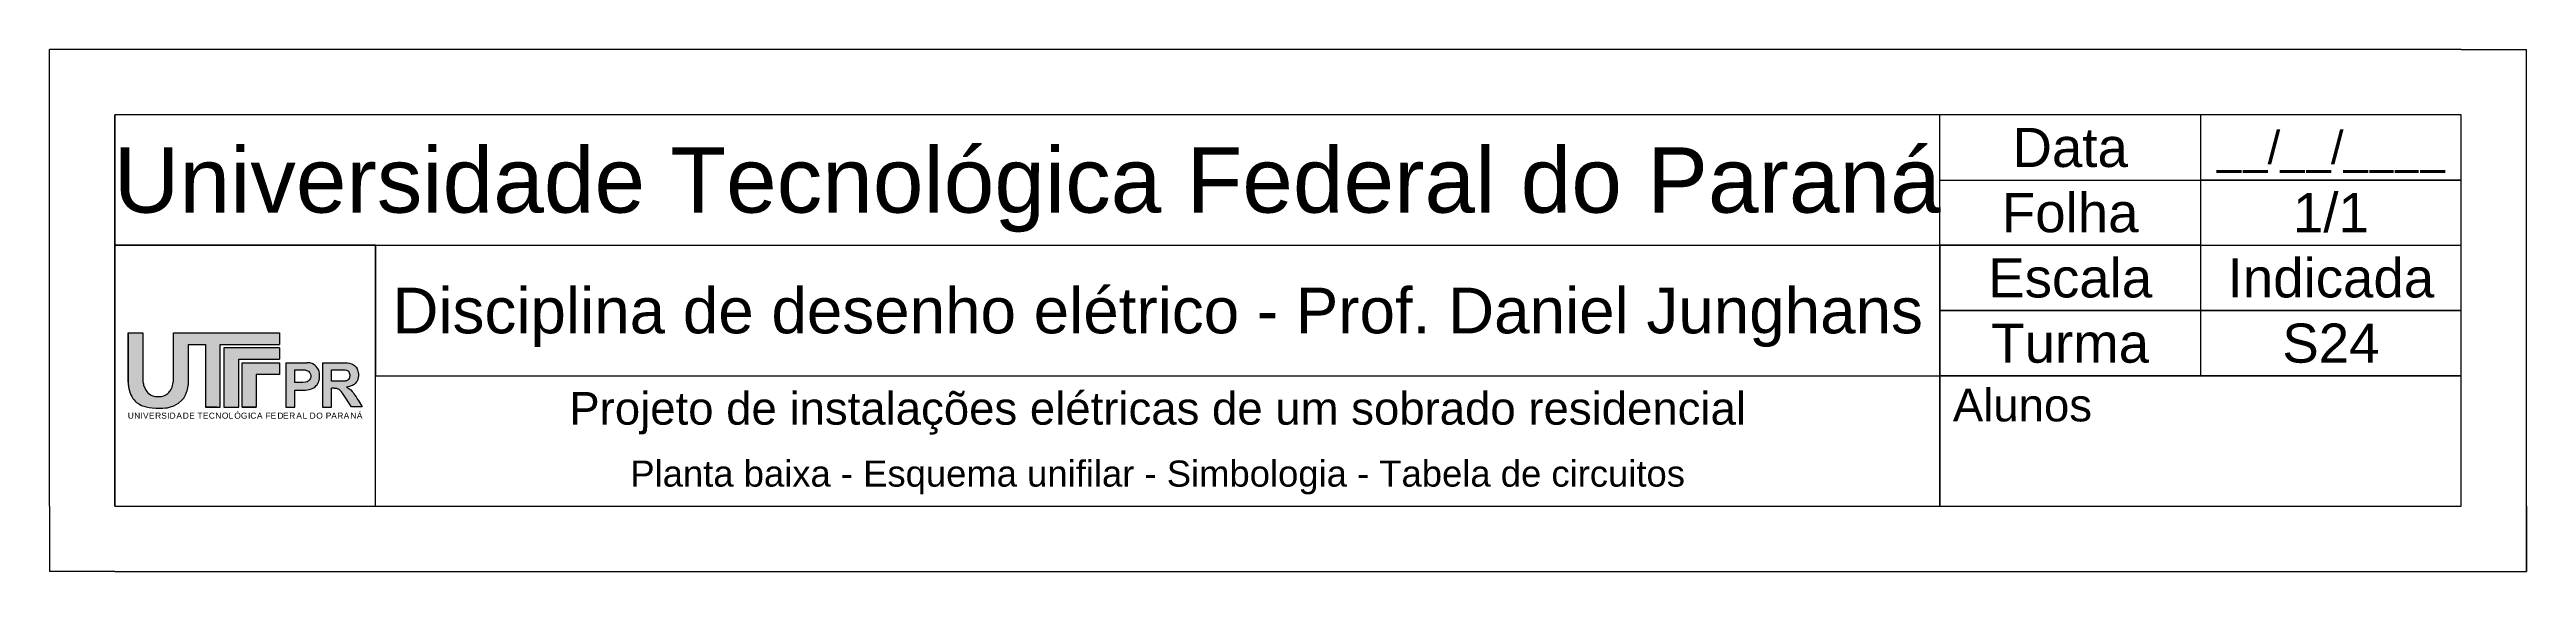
# Model space of a CAD drawing. Header units: millimetres. Extents: x 0 to 190, y 0 to 40.
import ezdxf
from ezdxf.enums import TextEntityAlignment as Align

# ---------------------------------------------------------------- set-up
doc = ezdxf.new("R2010")
doc.units = ezdxf.units.MM
for name, color, linetype in [('Capricho', 5, 'Continuous'), ('Legenda', 1, 'Continuous'), ('Legenda Amarela', 2, 'Continuous'), ('Legenga Preta', 250, 'Continuous'), ('Textos', 3, 'Continuous')]:
    doc.layers.add(name, color=color, linetype=linetype)
doc.styles.add('Paludo', font='ARIAL.TTF')

msp = doc.modelspace()

# ---------------------------------------------------------------- hatches: boundary and pattern name
at = {"layer": 'Legenda Amarela'}
h = msp.add_hatch(color=256, dxfattribs=at)
h.dxf.hatch_style = 1
h.paths.add_polyline_path([(14.52, 16.26), (17.65, 16.26), (17.65, 17.15), (13.37, 17.15), (13.37, 12.6), (14.52, 12.6)])
at = {"layer": 'Legenga Preta'}
h = msp.add_hatch(color=256, dxfattribs=at)
h.dxf.hatch_style = 1
h.paths.add_polyline_path([(15.84, 15.1), (17.65, 15.1), (17.65, 15.99), (14.77, 15.99), (14.77, 12.6), (15.84, 12.6)], flags=17)
h.paths.add_polyline_path([(18.13, 12.6), (18.82, 12.6), (18.82, 13.9), (19.64, 13.9), (19.77, 13.92), (19.91, 13.94), (20.03, 13.97), (20.15, 14.01), (20.27, 14.08), (20.37, 14.15), (20.46, 14.24), (20.52, 14.3), (20.56, 14.35), (20.59, 14.42), (20.63, 14.49), (20.66, 14.58), (20.69, 14.66), (20.71, 14.8), (20.72, 14.96), (20.72, 15.05), (20.71, 15.18), (20.68, 15.33), (20.65, 15.41), (20.62, 15.49), (20.54, 15.6), (20.46, 15.7), (20.38, 15.78), (20.3, 15.84), (20.2, 15.91), (20.14, 15.94), (20.05, 15.96), (19.96, 15.98), (19.73, 15.99), (18.13, 15.99)])
h.paths.add_polyline_path([(18.82, 14.48), (18.82, 15.45), (19.57, 15.45), (19.72, 15.41), (19.86, 15.35), (19.95, 15.25), (20.01, 15.13), (20.05, 14.99), (20.04, 14.87), (19.99, 14.76), (19.92, 14.65), (19.8, 14.55), (19.64, 14.5), (19.43, 14.48)], flags=16)
h.paths.add_polyline_path([(22.21, 13.95), (22.27, 13.9), (22.36, 13.79), (22.46, 13.67), (23.16, 12.62), (23.98, 12.62), (23.79, 12.93), (23.73, 13.04), (23.6, 13.23), (23.51, 13.38), (23.43, 13.5), (23.35, 13.62), (23.29, 13.71), (23.21, 13.8), (23.1, 13.91), (23.03, 13.96), (22.88, 14.08), (22.79, 14.13), (22.88, 14.16), (23.01, 14.18), (23.09, 14.2), (23.14, 14.22), (23.24, 14.26), (23.32, 14.31), (23.44, 14.41), (23.48, 14.44), (23.53, 14.51), (23.59, 14.59), (23.62, 14.64), (23.68, 14.84), (23.68, 14.9), (23.7, 14.95), (23.7, 15.02), (23.7, 15.16), (23.68, 15.25), (23.66, 15.35), (23.63, 15.45), (23.6, 15.53), (23.52, 15.65), (23.46, 15.72), (23.39, 15.79), (23.32, 15.83), (23.23, 15.88), (23.13, 15.92), (23, 15.96), (22.86, 15.98), (22.73, 15.99), (20.94, 15.99), (20.94, 12.6), (21.62, 12.6), (21.62, 14.04), (21.85, 14.04), (22.05, 14.01), (22.22, 13.94)])
h.paths.add_polyline_path([(21.62, 14.58), (21.62, 15.46), (22.63, 15.46), (22.83, 15.42), (22.93, 15.32), (23.01, 15.19), (23.04, 15.05), (23.02, 14.86), (22.97, 14.76), (22.88, 14.66), (22.82, 14.64), (22.78, 14.62), (22.72, 14.6), (22.65, 14.58), (22.51, 14.58)], flags=16)
h.paths.add_polyline_path([(11.97, 12.6), (13.1, 12.6), (13.1, 17.4), (17.65, 17.4), (17.65, 18.29), (10.63, 18.29), (9.51, 18.29), (9.51, 14.77), (9.5, 14.59), (9.46, 14.36), (9.44, 14.25), (9.4, 14.13), (9.35, 14.03), (9.27, 13.86), (9.2, 13.78), (9.15, 13.72), (9.07, 13.64), (8.93, 13.53), (8.76, 13.46), (8.59, 13.42), (8.43, 13.41), (8.23, 13.4), (8.11, 13.41), (8.01, 13.44), (7.93, 13.46), (7.84, 13.48), (7.75, 13.53), (7.64, 13.6), (7.53, 13.69), (7.46, 13.78), (7.38, 13.89), (7.3, 14.06), (7.24, 14.22), (7.2, 14.38), (7.16, 14.52), (7.15, 14.68), (7.15, 14.76), (7.15, 18.29), (6.02, 18.29), (6.02, 14.5), (6.06, 14.12), (6.13, 13.83), (6.18, 13.67), (6.24, 13.53), (6.31, 13.4), (6.39, 13.26), (6.48, 13.15), (6.58, 13.05), (6.68, 12.95), (6.84, 12.84), (7.06, 12.72), (7.23, 12.66), (7.4, 12.61), (7.64, 12.56), (7.87, 12.53), (8.15, 12.52), (8.47, 12.51), (8.69, 12.52), (8.9, 12.53), (9.05, 12.55), (9.27, 12.61), (9.53, 12.7), (9.72, 12.79), (9.9, 12.89), (10.13, 13.09), (10.29, 13.28), (10.46, 13.58), (10.51, 13.74), (10.55, 13.85), (10.6, 14.06), (10.63, 14.27), (10.63, 17.4), (11.97, 17.4)])

# ---------------------------------------------------------------- linework, layer by layer
at = {"layer": 'Capricho'}
for p, q in [((0, 35), (0, 40)), ((5, 40), (0, 40)), ((125, 40), (5, 40)), ((185, 40), (45, 40)), ((145, 40), (125, 40)), ((185, 40), (190, 40)), ((190, 0), (190, 40)), ((0, 5), (0, 35)), ((190, 5), (190, 35)), ((0, 5), (0, 0)), ((190, 5), (190, 0)), ((5, 0), (0, 0)), ((5, 0), (25, 0)), ((5, 0), (185, 0)), ((185, 0), (190, 0))]:
    msp.add_line(p, q, dxfattribs=at)
at = {"layer": 'Legenda'}
for p, q in [((45, 35), (5, 35)), ((5, 35), (5, 5)), ((125, 35), (5, 35)), ((5, 35), (5, 25)), ((5, 5), (5, 35)), ((185, 35), (45, 35)), ((145, 35), (125, 35)), ((145, 25), (145, 35)), ((145, 25), (145, 35)), ((185, 35), (165, 35)), ((165, 35), (165, 25)), ((185, 5), (185, 35)), ((185, 25), (185, 35)), ((145, 10), (145, 30)), ((145, 30), (185, 30)), ((185, 30), (165, 30)), ((165, 30), (165, 20)), ((25, 25), (5, 25)), ((5, 25), (185, 25)), ((5, 25), (25, 25)), ((25, 5), (25, 25)), ((25, 25), (25, 15)), ((25, 15), (25, 25)), ((165, 25), (145, 25)), ((145, 5), (145, 25)), ((145, 25), (145, 20)), ((145, 15), (145, 25)), ((145, 20), (185, 20)), ((185, 20), (145, 20)), ((145, 20), (145, 10)), ((165, 20), (165, 15)), ((25, 15), (185, 15)), ((185, 15), (145, 15)), ((145, 15), (145, 5)), ((185, 5), (185, 15)), ((5, 5), (185, 5)), ((5, 5), (25, 5)), ((145, 5), (185, 5))]:
    msp.add_line(p, q, dxfattribs=at)
at = {"layer": 'Legenda Amarela'}
msp.add_line((17.65, 17.15), (17.65, 16.26), dxfattribs=at)
msp.add_lwpolyline([(17.65, 17.15), (13.37, 17.15), (13.37, 12.6), (14.52, 12.6), (14.52, 16.26), (17.65, 16.26)], dxfattribs=at)
at = {"layer": 'Legenga Preta'}
for p, q in [((6.02, 18.29), (6.02, 14.5)), ((17.65, 18.29), (17.65, 17.4)), ((17.65, 15.99), (17.65, 15.1)), ((18.13, 15.99), (19.73, 15.99)), ((20.94, 15.99), (22.73, 15.99)), ((12.85, 12.6), (11.97, 12.6)), ((11.97, 12.6), (13.1, 12.6)), ((13.37, 12.6), (14.52, 12.6)), ((14.77, 12.6), (15.84, 12.6)), ((18.13, 12.6), (18.82, 12.6)), ((20.94, 12.6), (21.62, 12.6))]:
    msp.add_line(p, q, dxfattribs=at)
for points in [[(6.02, 14.5), (6.02, 18.29), (7.15, 18.29)], [(7.15, 18.29), (7.15, 14.76), (7.15, 14.68), (7.16, 14.52), (7.2, 14.38), (7.22, 14.27), (7.26, 14.16), (7.3, 14.06), (7.38, 13.89), (7.46, 13.78), (7.53, 13.69), (7.64, 13.6), (7.75, 13.53), (7.84, 13.48), (7.93, 13.46), (8.01, 13.44), (8.11, 13.41), (8.23, 13.4), (8.43, 13.41), (8.59, 13.42), (8.76, 13.46), (8.93, 13.53), (9.07, 13.64), (9.15, 13.72), (9.2, 13.78), (9.26, 13.85), (9.3, 13.93), (9.35, 14.03), (9.4, 14.13), (9.44, 14.25), (9.46, 14.36), (9.5, 14.59), (9.51, 14.77), (9.51, 18.29)], [(9.51, 18.29), (10.63, 18.29)], [(10.63, 18.29), (17.65, 18.29)], [(10.63, 17.4), (11.97, 17.4)], [(10.63, 17.4), (10.63, 14.27)], [(11.97, 17.4), (11.97, 12.6), (13.1, 12.6), (13.1, 17.4)], [(13.1, 17.4), (17.65, 17.4)], [(18.13, 15.99), (18.13, 12.6), (18.82, 12.6), (18.82, 13.9)], [(18.82, 13.9), (19.64, 13.9), (19.77, 13.92), (19.91, 13.94), (20.03, 13.97), (20.15, 14.01), (20.27, 14.08), (20.37, 14.15), (20.46, 14.24), (20.52, 14.3), (20.56, 14.35), (20.59, 14.42), (20.63, 14.49), (20.66, 14.58), (20.69, 14.66), (20.71, 14.8), (20.71, 14.87), (20.72, 14.94), (20.72, 15.05), (20.71, 15.18), (20.68, 15.33), (20.65, 15.41), (20.62, 15.49), (20.54, 15.6), (20.46, 15.7), (20.38, 15.78), (20.3, 15.84), (20.2, 15.91), (20.14, 15.94), (20.05, 15.96), (19.96, 15.98), (19.73, 15.99)], [(18.82, 15.45), (19.47, 15.45), (19.54, 15.44), (19.61, 15.44), (19.72, 15.41), (19.79, 15.38), (19.87, 15.34), (19.92, 15.28), (19.97, 15.22), (20.01, 15.13), (20.04, 15.03), (20.05, 14.95), (20.04, 14.87), (19.99, 14.76), (19.95, 14.69), (19.9, 14.63), (19.84, 14.58), (19.76, 14.54), (19.64, 14.5), (19.43, 14.48), (18.82, 14.48)], [(18.82, 14.48), (18.82, 15.45)], [(20.94, 15.99), (20.94, 12.6), (21.62, 12.6), (21.62, 14.04)], [(22.73, 15.99), (22.86, 15.98), (23, 15.96), (23.13, 15.92), (23.23, 15.88), (23.32, 15.83), (23.39, 15.79), (23.46, 15.72), (23.52, 15.65), (23.6, 15.53), (23.63, 15.45), (23.66, 15.35), (23.68, 15.25), (23.7, 15.16), (23.7, 15.02), (23.7, 14.95), (23.68, 14.9), (23.68, 14.82), (23.65, 14.75), (23.62, 14.64), (23.59, 14.59), (23.55, 14.54), (23.53, 14.51), (23.48, 14.44), (23.42, 14.39), (23.36, 14.34), (23.32, 14.31), (23.24, 14.26), (23.14, 14.22), (23.09, 14.2), (23.01, 14.18), (22.88, 14.16), (22.79, 14.13), (22.88, 14.08), (23.03, 13.96), (23.1, 13.91), (23.21, 13.8), (23.29, 13.71), (23.35, 13.62), (23.43, 13.5), (23.51, 13.38), (23.6, 13.23), (23.73, 13.04), (23.79, 12.93), (23.98, 12.62), (23.16, 12.62), (22.46, 13.67), (22.39, 13.77), (22.36, 13.8), (22.27, 13.9), (22.21, 13.95), (22.16, 13.96), (22.13, 13.98), (22.09, 14), (22.04, 14.01), (21.98, 14.02), (21.87, 14.03), (21.84, 14.04), (21.62, 14.04)], [(21.62, 15.46), (22.54, 15.46), (22.68, 15.45), (22.77, 15.43), (22.86, 15.39), (22.92, 15.34), (22.95, 15.29), (22.99, 15.23), (23.02, 15.14), (23.04, 15.06), (23.03, 15.01), (23.02, 14.88), (23, 14.82), (22.97, 14.76), (22.9, 14.68), (22.86, 14.65), (22.82, 14.64), (22.78, 14.62), (22.72, 14.6), (22.68, 14.59), (22.59, 14.58), (22.51, 14.58), (21.62, 14.58)], [(21.62, 14.58), (21.62, 15.46)], [(6.02, 14.5), (6.02, 14.25)], [(6.02, 14.5), (6.06, 14.12), (6.13, 13.83), (6.18, 13.67), (6.24, 13.53), (6.31, 13.4), (6.39, 13.26), (6.48, 13.15), (6.58, 13.05), (6.68, 12.95), (6.84, 12.84), (7.06, 12.72), (7.23, 12.66), (7.4, 12.61), (7.64, 12.56), (7.87, 12.53), (8.15, 12.52), (8.47, 12.51), (8.69, 12.52), (8.9, 12.53), (9.05, 12.55), (9.27, 12.61), (9.53, 12.7), (9.72, 12.79), (9.9, 12.89), (10.13, 13.09), (10.29, 13.28), (10.46, 13.58), (10.51, 13.74), (10.55, 13.85), (10.6, 14.06), (10.63, 14.25), (10.63, 14.27)]]:
    msp.add_lwpolyline(points, dxfattribs=at)
msp.add_lwpolyline([(14.77, 15.99), (17.65, 15.99), (17.65, 15.1), (15.84, 15.1), (15.84, 12.6), (14.77, 12.6)], close=True, dxfattribs=at)

# ---------------------------------------------------------------- texts
at = {"layer": 'Textos', "style": 'Paludo'}
for s, height, p in [('Universidade Tecnológica Federal do Paraná', 5, (75, 30)), ('Data', 3, (155, 32.5)), ('__/__/____', 2.5, (175, 32.5)), ('Folha', 3, (155, 27.5)), ('1/1', 3, (175, 27.5)), ('Escala', 3, (155, 22.5)), ('Indicada', 3, (175, 22.5)), ('Disciplina de desenho elétrico - Prof. Daniel Junghans', 3.5, (85, 20)), ('Turma', 3, (155, 17.5)), ('S24', 3, (175, 17.5)), ('Projeto de instalações elétricas de um sobrado residencial', 2.5, (85, 12.5)), ('Planta baixa - Esquema unifilar - Simbologia - Tabela de circuitos', 2, (85, 7.5))]:
    msp.add_text(s, height=height, dxfattribs=at).set_placement(p, align=Align.MIDDLE_CENTER)
msp.add_text('Alunos', height=2.5, dxfattribs=at).set_placement((146, 14), align=Align.TOP_LEFT)
at = {"layer": 'Textos', "color": 250, "style": 'Paludo'}
for s, p in [('U', (6, 11.71)), ('N', (6.49, 11.71)), ('I', (6.98, 11.71)), ('V', (7.17, 11.71)), ('E', (7.62, 11.71)), ('R', (8.1, 11.71)), ('S', (8.57, 11.71)), ('I', (9.02, 11.71)), ('D', (9.21, 11.71)), ('A', (9.73, 11.71)), ('D', (10.22, 11.71)), ('E', (10.71, 11.71)), ('T', (11.34, 11.71)), ('E', (11.76, 11.71)), ('C', (12.22, 11.71)), ('N', (12.72, 11.71)), ('O', (13.22, 11.71)), ('L', (13.73, 11.71)), ('Ó', (14.17, 11.71)), ('G', (14.68, 11.71)), ('I', (15.22, 11.71)), ('C', (15.4, 11.71)), ('A', (15.91, 11.71)), ('F', (16.57, 11.71)), ('E', (16.96, 11.71)), ('D', (17.48, 11.71)), ('E', (17.91, 11.71)), ('R', (18.38, 11.71)), ('A', (18.93, 11.71)), ('L', (19.41, 11.71))]:
    msp.add_text(s, height=0.461, dxfattribs=at).set_placement(p)
for s, p in [('D', (19.95, 12.17)), ('O', (20.46, 12.17)), ('P', (21.19, 12.17)), ('A', (21.61, 12.17)), ('R', (22.07, 12.17)), ('A', (22.56, 12.17)), ('N', (23.08, 12.17)), ('Á', (23.57, 12.17))]:
    msp.add_text(s, height=0.461, dxfattribs=at).set_placement(p, align=Align.TOP_LEFT)

doc.saveas('drawing.dxf')
